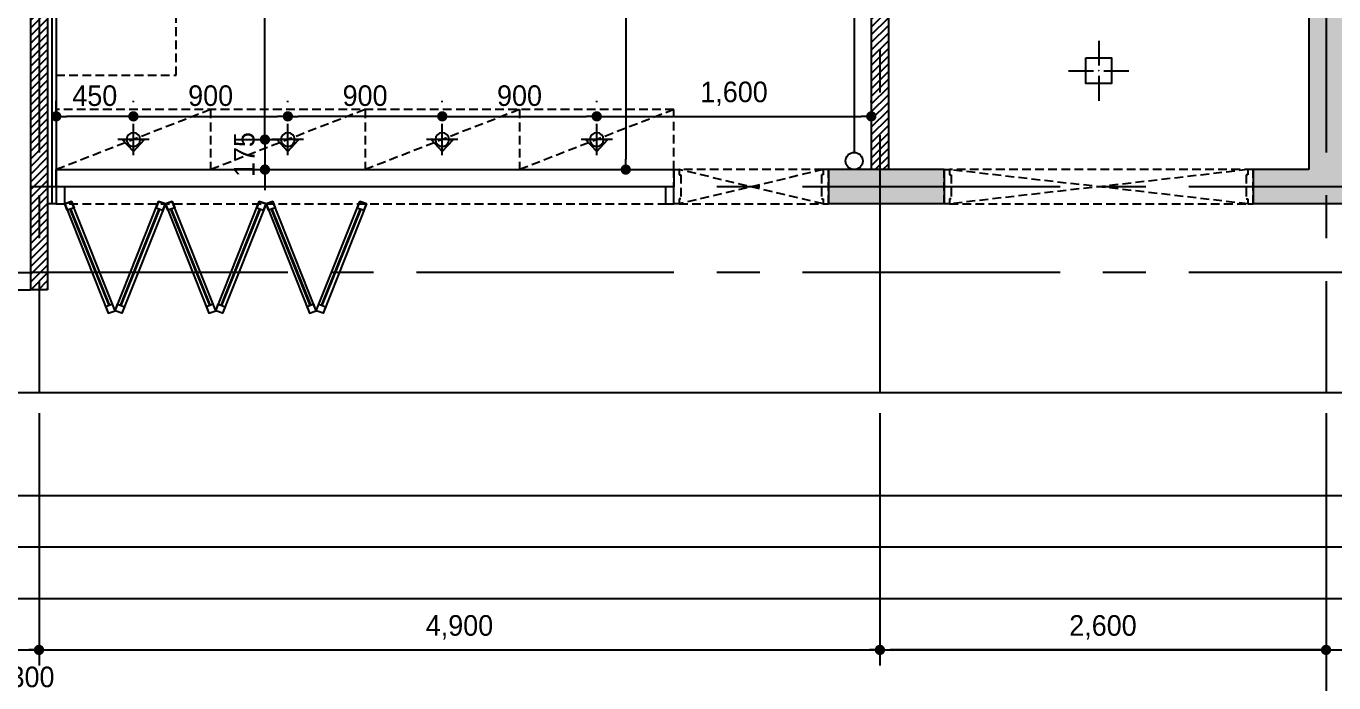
# Model space of a CAD drawing. Header units: millimetres. Extents: x -224448 to 1592092, y -164641 to 319001.
# Drawn here: x 28850 to 36471, y 150808 to 154637 of the extents above; entities that cross this region are included whole.
import ezdxf

# ---------------------------------------------------------------- set-up
doc = ezdxf.new("R2010")
doc.units = ezdxf.units.MM
doc.linetypes.add('CENTER2', pattern=[1.125, 0.75, -0.125, 0.125, -0.125])
doc.linetypes.add('HIDDEN', pattern=[9.525, 6.35, -3.175])
doc.layers.get('Defpoints').update_dxf_attribs({"color": 35})
for name, color, linetype in [('ARREA', 1, 'Continuous'), ('DIM', 3, 'Continuous'), ('I-LIGHT', 1, 'Continuous'), ('I_CON', 2, 'Continuous'), ('I_DOOR', 4, 'Continuous'), ('I_FUR', 6, 'Continuous'), ('I_HAT', 8, 'Continuous'), ('I_WALL', 3, 'Continuous'), ('I_WIN', 5, 'Continuous')]:
    doc.layers.add(name, color=color, linetype=linetype)
doc.styles.add('IABU-글꼴스타일', font='')
doc.styles.get('IABU-글꼴스타일').set_extended_font_data('HY울릉도L')
doc.linetypes.add('BATTING', pattern='A,0.00254,-2.54,[134,ltypeshp.shx,S=2.54,R=0,X=-2.54,Y=0],-5.08,[134,ltypeshp.shx,S=2.54,R=180,X=2.54,Y=0],-2.54', length=10.16254)
doc.dimstyles.new('IABC-100 (SUB)', dxfattribs={"dimscale": 60, "dimtxt": 2, "dimasz": 1, "dimexe": 1.5, "dimexo": 2, "dimgap": 1, "dimtad": 1, "dimdec": 0, "dimdsep": 46, "dimlunit": 6, "dimtxsty": 'IABU-글꼴스타일', "dimblk": '1234_Dot', "dimcen": 1, "dimclrd": 4, "dimclre": 4, "dimclrt": 7, "dimadec": 0, "dimazin": 0, "dimtfac": 1, "dimtdec": 0, "dimtix": 1, "dimtmove": 2, "dimatfit": 3, "dimldrblk": '1234_Dot', "dimfxl": 2, "dimtolj": 1, "dimtzin": 0, "dimarcsym": 0})
pattern_1 = [(45, (0, 33926.584), (-22.45064, 22.45064), [])]

# ---------------------------------------------------------------- blocks, each defined once
blk = doc.blocks.new('J856')
at = {"layer": 'I_DOOR', "ltscale": 10}
for points in [[(796070.9, -82370.5), (796070.9, -82270.5), (796020.9, -82270.5), (796020.9, -82370.5)], [(799620.9, -82370.5), (799620.9, -82270.5), (799570.9, -82270.5), (799570.9, -82370.5)], [(796364.1, -82993.1), (796110.3, -82356), (796070.9, -82370.5), (796324.7, -83007.6)], [(796110.3, -82356), (796125.1, -82393.2), (796085.7, -82407.7), (796070.9, -82370.5)], [(796364.1, -82993.1), (796617.9, -82356), (796657.3, -82370.5), (796403.5, -83007.6)], [(796617.9, -82356), (796603, -82393.2), (796642.4, -82407.7), (796657.3, -82370.5)], [(796950.5, -82993.1), (796696.7, -82356), (796657.3, -82370.5), (796911.1, -83007.6)], [(796696.7, -82356), (796711.5, -82393.2), (796672.1, -82407.7), (796657.3, -82370.5)], [(796950.5, -82993.1), (797204.2, -82356), (797243.6, -82370.5), (796989.9, -83007.6)], [(797204.2, -82356), (797189.4, -82393.2), (797228.8, -82407.7), (797243.6, -82370.5)], [(797536.8, -82993.1), (797283, -82356), (797243.6, -82370.5), (797497.4, -83007.6)], [(797283, -82356), (797297.9, -82393.2), (797258.5, -82407.7), (797243.6, -82370.5)], [(797536.8, -82993.1), (797790.6, -82356), (797830, -82370.5), (797576.2, -83007.6)], [(797790.6, -82356), (797775.8, -82393.2), (797815.2, -82407.7), (797830, -82370.5)], [(796364.1, -82993.1), (796349.2, -82955.8), (796309.9, -82970.4), (796324.7, -83007.6)], [(796364.1, -82993.1), (796378.9, -82955.8), (796418.3, -82970.4), (796403.5, -83007.6)], [(796950.5, -82993.1), (796935.6, -82955.8), (796896.2, -82970.4), (796911.1, -83007.6)], [(796950.5, -82993.1), (796965.3, -82955.8), (797004.7, -82970.4), (796989.9, -83007.6)], [(797536.8, -82993.1), (797522, -82955.8), (797482.6, -82970.4), (797497.4, -83007.6)], [(797536.8, -82993.1), (797551.7, -82955.8), (797591.1, -82970.4), (797576.2, -83007.6)]]:
    blk.add_lwpolyline(points, close=True, dxfattribs=at)
at = {"layer": 'I_WIN', "color": 152, "ltscale": 50}
for p, q in [((796329.2, -82963.2), (796103.2, -82401.3)), ((796333.1, -82961.8), (796107.1, -82399.9)), ((796395, -82961.8), (796621.1, -82399.9)), ((796399, -82963.2), (796625, -82401.3)), ((796915.6, -82963.2), (796689.5, -82401.3)), ((796919.5, -82961.8), (796693.5, -82399.9)), ((796981.4, -82961.8), (797207.4, -82399.9)), ((796985.3, -82963.2), (797211.4, -82401.3)), ((797501.9, -82963.2), (797275.9, -82401.3)), ((797505.9, -82961.8), (797279.8, -82399.9)), ((797567.8, -82961.8), (797793.8, -82399.9)), ((797571.7, -82963.2), (797797.7, -82401.3))]:
    blk.add_line(p, q, dxfattribs=at)
at = {"layer": 'I_WIN', "linetype": 'HIDDEN', "ltscale": 8}
blk.add_lwpolyline([(799620.9, -82270.5), (796020.9, -82270.5), (796020.9, -82370.5), (799620.9, -82370.5)], dxfattribs=at)
blk = doc.blocks.new('1234_Dot')
at = {"color": 0, "linetype": 'ByBlock', "lineweight": -2}
blk.add_line((-0.5, 0), (-1, 0), dxfattribs=at)
at = {"color": 0, "linetype": 'ByBlock', "const_width": 0.5}
blk.add_lwpolyline([(-0.25, 0, 1), (0.25, 0, 1)], format="xyb", close=True, dxfattribs=at)
blk = doc.blocks.new('*D368')
at = {"layer": 'Defpoints', "color": 0, "ltscale": 50, "transparency": 16777216}
for p in [(28925.5, 152500.5), (33825.5, 152500.5), (33825.5, 151000.5)]:
    blk.add_point(p, dxfattribs=at)
at = {"layer": 'DIM', "color": 4, "lineweight": -2, "ltscale": 50, "transparency": 16777216}
for p, q in [((28925.5, 152380.5), (28925.5, 150910.5)), ((33825.5, 152380.5), (33825.5, 150910.5)), ((28985.5, 151000.5), (33765.5, 151000.5))]:
    blk.add_line(p, q, dxfattribs=at)
at = {"layer": 'DIM', "color": 4, "lineweight": -2, "ltscale": 50, "transparency": 16777216, "xscale": 60, "yscale": 60, "zscale": 60, "rotation": 180}
blk.add_blockref('1234_Dot', (28925.5, 151000.5), dxfattribs=at)
at = {"layer": 'DIM', "color": 4, "lineweight": -2, "ltscale": 50, "transparency": 16777216, "xscale": 60, "yscale": 60, "zscale": 60}
blk.add_blockref('1234_Dot', (33825.5, 151000.5), dxfattribs=at)
at = {"layer": 'DIM', "color": 7, "ltscale": 50, "transparency": 16777216, "insert": (31375.5, 151131.9), "char_height": 120, "attachment_point": 5, "style": 'IABU-글꼴스타일'}
blk.add_mtext('\\A1;4,900', dxfattribs=at)
blk = doc.blocks.new('*D373')
at = {"layer": 'Defpoints', "color": 0, "ltscale": 50, "transparency": 16777216}
for p in [(23925.5, 152500.5), (28925.5, 152500.5), (28925.5, 151000.5)]:
    blk.add_point(p, dxfattribs=at)
at = {"layer": 'DIM', "color": 4, "lineweight": -2, "ltscale": 50, "transparency": 16777216}
for p, q in [((23925.5, 152380.5), (23925.5, 150910.5)), ((28925.5, 152380.5), (28925.5, 150910.5)), ((23985.5, 151000.5), (28865.5, 151000.5))]:
    blk.add_line(p, q, dxfattribs=at)
at = {"layer": 'DIM', "color": 4, "lineweight": -2, "ltscale": 50, "transparency": 16777216, "xscale": 60, "yscale": 60, "zscale": 60, "rotation": 180}
blk.add_blockref('1234_Dot', (23925.5, 151000.5), dxfattribs=at)
at = {"layer": 'DIM', "color": 4, "lineweight": -2, "ltscale": 50, "transparency": 16777216, "xscale": 60, "yscale": 60, "zscale": 60}
blk.add_blockref('1234_Dot', (28925.5, 151000.5), dxfattribs=at)
at = {"layer": 'DIM', "color": 7, "ltscale": 50, "transparency": 16777216, "insert": (26425.5, 151131.9), "char_height": 120, "attachment_point": 5, "style": 'IABU-글꼴스타일'}
blk.add_mtext('\\A1;5,000', dxfattribs=at)
blk = doc.blocks.new('*D374')
at = {"layer": 'Defpoints', "color": 0, "ltscale": 50, "transparency": 16777216}
for p in [(33825.5, 152500.5), (36425.5, 152500.5), (33825.5, 151000.5)]:
    blk.add_point(p, dxfattribs=at)
at = {"layer": 'DIM', "color": 4, "lineweight": -2, "ltscale": 50, "transparency": 16777216}
for p, q in [((33825.5, 152380.5), (33825.5, 150910.5)), ((36425.5, 152380.5), (36425.5, 150910.5)), ((36365.5, 151000.5), (33885.5, 151000.5))]:
    blk.add_line(p, q, dxfattribs=at)
at = {"layer": 'DIM', "color": 4, "lineweight": -2, "ltscale": 50, "transparency": 16777216, "xscale": 60, "yscale": 60, "zscale": 60, "rotation": 180}
blk.add_blockref('1234_Dot', (33825.5, 151000.5), dxfattribs=at)
at = {"layer": 'DIM', "color": 4, "lineweight": -2, "ltscale": 50, "transparency": 16777216, "xscale": 60, "yscale": 60, "zscale": 60}
blk.add_blockref('1234_Dot', (36425.5, 151000.5), dxfattribs=at)
at = {"layer": 'DIM', "color": 7, "ltscale": 50, "transparency": 16777216, "insert": (35125.5, 151131.9), "char_height": 120, "attachment_point": 5, "style": 'IABU-글꼴스타일'}
blk.add_mtext('\\A1;2,600', dxfattribs=at)
blk = doc.blocks.new('*D361')
at = {"layer": 'Defpoints', "color": 0, "ltscale": 50, "transparency": 16777216}
for p in [(21125.5, 152500.5), (36425.5, 152500.5), (21125.5, 150700.5)]:
    blk.add_point(p, dxfattribs=at)
at = {"layer": 'DIM', "color": 4, "lineweight": -2, "ltscale": 50, "transparency": 16777216}
for p, q in [((21125.5, 152380.5), (21125.5, 150610.5)), ((36425.5, 152380.5), (36425.5, 150610.5)), ((36365.5, 150700.5), (21185.5, 150700.5))]:
    blk.add_line(p, q, dxfattribs=at)
at = {"layer": 'DIM', "color": 4, "lineweight": -2, "ltscale": 50, "transparency": 16777216, "xscale": 60, "yscale": 60, "zscale": 60, "rotation": 180}
blk.add_blockref('1234_Dot', (21125.5, 150700.5), dxfattribs=at)
at = {"layer": 'DIM', "color": 4, "lineweight": -2, "ltscale": 50, "transparency": 16777216, "xscale": 60, "yscale": 60, "zscale": 60}
blk.add_blockref('1234_Dot', (36425.5, 150700.5), dxfattribs=at)
at = {"layer": 'DIM', "color": 7, "ltscale": 50, "transparency": 16777216, "insert": (28775.5, 150831.9), "char_height": 120, "attachment_point": 5, "style": 'IABU-글꼴스타일'}
blk.add_mtext('\\A1;15,300', dxfattribs=at)
blk = doc.blocks.new('J53')
at = {"layer": 'I_FUR', "color": 8, "linetype": 'HIDDEN', "ltscale": 8}
for p, q in [((60457.4, 51256.4), (60457.4, 51456.4)), ((60457.4, 51456.4), (60487.4, 51456.4)), ((61327.4, 51456.4), (60487.4, 51456.4)), ((60487.4, 51456.4), (60487.4, 51426.4)), ((61327.4, 51256.4), (60487.4, 51456.4)), ((61327.4, 51456.4), (60487.4, 51256.4)), ((61357.4, 51456.4), (61327.4, 51456.4)), ((61327.4, 51456.4), (61327.4, 51426.4)), ((61357.4, 51256.4), (61357.4, 51456.4)), ((60487.4, 51426.4), (60497.4, 51426.4)), ((60497.4, 51426.4), (60497.4, 51286.4)), ((61327.4, 51426.4), (61317.4, 51426.4)), ((61317.4, 51426.4), (61317.4, 51286.4)), ((60497.4, 51286.4), (60487.4, 51286.4)), ((60487.4, 51286.4), (60487.4, 51256.4)), ((61317.4, 51286.4), (61327.4, 51286.4)), ((61327.4, 51286.4), (61327.4, 51256.4)), ((60487.4, 51256.4), (60457.4, 51256.4)), ((60457.4, 51256.4), (60457.4, 51256.4)), ((60487.4, 51256.4), (61327.4, 51256.4)), ((61327.4, 51256.4), (61357.4, 51256.4)), ((61357.4, 51256.4), (61357.4, 51256.4))]:
    blk.add_line(p, q, dxfattribs=at)
blk = doc.blocks.new('J553')
at = {"layer": 'I_FUR', "color": 8, "linetype": 'HIDDEN', "ltscale": 8}
for p, q in [((63128.1, 43782.2), (63128.1, 43982.2)), ((63128.1, 43982.2), (63158.1, 43982.2)), ((64928.1, 43982.2), (63158.1, 43982.2)), ((63158.1, 43982.2), (63158.1, 43952.2)), ((64898.1, 43782.2), (63158.1, 43982.2)), ((64898.1, 43982.2), (63158.1, 43782.2)), ((64928.1, 43982.2), (64898.1, 43982.2)), ((64898.1, 43982.2), (64898.1, 43952.2)), ((64928.1, 43782.2), (64928.1, 43982.2)), ((63158.1, 43952.2), (63168.1, 43952.2)), ((63168.1, 43952.2), (63168.1, 43812.2)), ((64898.1, 43952.2), (64888.1, 43952.2)), ((64888.1, 43952.2), (64888.1, 43812.2)), ((63158.1, 43782.2), (63128.1, 43782.2)), ((63128.1, 43782.2), (63128.1, 43782.2)), ((63168.1, 43812.2), (63158.1, 43812.2)), ((63158.1, 43812.2), (63158.1, 43782.2)), ((63158.1, 43782.2), (64928.1, 43782.2)), ((64888.1, 43812.2), (64898.1, 43812.2)), ((64898.1, 43812.2), (64898.1, 43782.2)), ((64898.1, 43782.2), (64928.1, 43782.2)), ((64928.1, 43782.2), (64928.1, 43782.2))]:
    blk.add_line(p, q, dxfattribs=at)
blk = doc.blocks.new('j855')
at = {"layer": 'I-LIGHT'}
for p, q in [((96735.3, 140572.4), (96735.3, 140427.4)), ((96560.3, 140397.4), (96705.3, 140397.4)), ((96735.3, 140398.4), (96735.3, 140396.4)), ((96765.3, 140397.4), (96910.3, 140397.4)), ((96735.3, 140367.4), (96735.3, 140222.4))]:
    blk.add_line(p, q, dxfattribs=at)
at = {"layer": 'I-LIGHT', "ltscale": 50}
blk.add_lwpolyline([(96660.3, 140472.4), (96810.3, 140472.4), (96810.3, 140322.4), (96660.3, 140322.4)], close=True, dxfattribs=at)
at = {"layer": 'I-LIGHT'}
blk.add_lwpolyline([(96736.3, 140397.4), (96735.3, 140397.4), (96734.3, 140397.4)], dxfattribs=at)
blk = doc.blocks.new('*D563')
at = {"layer": 'Defpoints', "color": 0, "ltscale": 50, "transparency": 16777216}
for p in [(29025.5, 154110.8), (29475.5, 154074), (29025.5, 153975.5)]:
    blk.add_point(p, dxfattribs=at)
at = {"layer": 'DIM', "color": 4, "lineweight": -2, "ltscale": 50, "transparency": 16777216}
for p, q in [((29025.5, 154095.5), (29025.5, 154200.8)), ((29475.5, 154194), (29475.5, 154200.8)), ((29415.5, 154110.8), (29085.5, 154110.8))]:
    blk.add_line(p, q, dxfattribs=at)
at = {"layer": 'DIM', "color": 4, "lineweight": -2, "ltscale": 50, "transparency": 16777216, "xscale": 60, "yscale": 60, "zscale": 60, "rotation": 180}
blk.add_blockref('1234_Dot', (29025.5, 154110.8), dxfattribs=at)
at = {"layer": 'DIM', "color": 4, "lineweight": -2, "ltscale": 50, "transparency": 16777216, "xscale": 60, "yscale": 60, "zscale": 60}
blk.add_blockref('1234_Dot', (29475.5, 154110.8), dxfattribs=at)
at = {"layer": 'DIM', "color": 7, "ltscale": 50, "transparency": 16777216, "insert": (29250.5, 154230.8), "char_height": 120, "attachment_point": 5, "style": 'IABU-글꼴스타일'}
blk.add_mtext('\\A1;450', dxfattribs=at)
blk = doc.blocks.new('*D564')
at = {"layer": 'Defpoints', "color": 0, "ltscale": 50, "transparency": 16777216}
for p in [(30375.5, 154110.8), (29475.5, 154074), (30375.5, 154074)]:
    blk.add_point(p, dxfattribs=at)
at = {"layer": 'DIM', "color": 4, "lineweight": -2, "ltscale": 50, "transparency": 16777216}
for p, q in [((29475.5, 154194), (29475.5, 154200.8)), ((30375.5, 154194), (30375.5, 154200.8)), ((29535.5, 154110.8), (30315.5, 154110.8))]:
    blk.add_line(p, q, dxfattribs=at)
at = {"layer": 'DIM', "color": 4, "lineweight": -2, "ltscale": 50, "transparency": 16777216, "xscale": 60, "yscale": 60, "zscale": 60, "rotation": 180}
blk.add_blockref('1234_Dot', (29475.5, 154110.8), dxfattribs=at)
at = {"layer": 'DIM', "color": 4, "lineweight": -2, "ltscale": 50, "transparency": 16777216, "xscale": 60, "yscale": 60, "zscale": 60}
blk.add_blockref('1234_Dot', (30375.5, 154110.8), dxfattribs=at)
at = {"layer": 'DIM', "color": 7, "ltscale": 50, "transparency": 16777216, "insert": (29925.5, 154230.8), "char_height": 120, "attachment_point": 5, "style": 'IABU-글꼴스타일'}
blk.add_mtext('\\A1;900', dxfattribs=at)
blk = doc.blocks.new('*D565')
at = {"layer": 'Defpoints', "color": 0, "ltscale": 50, "transparency": 16777216}
for p in [(30375.5, 154110.9), (30375.5, 154074), (31275.5, 154074)]:
    blk.add_point(p, dxfattribs=at)
at = {"layer": 'DIM', "color": 4, "lineweight": -2, "ltscale": 50, "transparency": 16777216}
for p, q in [((30375.5, 154194), (30375.5, 154200.9)), ((31275.5, 154194), (31275.5, 154200.9)), ((31215.5, 154110.9), (30435.5, 154110.9))]:
    blk.add_line(p, q, dxfattribs=at)
at = {"layer": 'DIM', "color": 4, "lineweight": -2, "ltscale": 50, "transparency": 16777216, "xscale": 60, "yscale": 60, "zscale": 60, "rotation": 180}
blk.add_blockref('1234_Dot', (30375.5, 154110.9), dxfattribs=at)
at = {"layer": 'DIM', "color": 4, "lineweight": -2, "ltscale": 50, "transparency": 16777216, "xscale": 60, "yscale": 60, "zscale": 60}
blk.add_blockref('1234_Dot', (31275.5, 154110.9), dxfattribs=at)
at = {"layer": 'DIM', "color": 7, "ltscale": 50, "transparency": 16777216, "insert": (30825.5, 154230.9), "char_height": 120, "attachment_point": 5, "style": 'IABU-글꼴스타일'}
blk.add_mtext('\\A1;900', dxfattribs=at)
blk = doc.blocks.new('*D566')
at = {"layer": 'Defpoints', "color": 0, "ltscale": 50, "transparency": 16777216}
for p in [(32175.5, 154110.9), (31275.5, 154074), (32175.5, 154074)]:
    blk.add_point(p, dxfattribs=at)
at = {"layer": 'DIM', "color": 4, "lineweight": -2, "ltscale": 50, "transparency": 16777216}
for p, q in [((31275.5, 154194), (31275.5, 154200.9)), ((32175.5, 154194), (32175.5, 154200.9)), ((31335.5, 154110.9), (32115.5, 154110.9))]:
    blk.add_line(p, q, dxfattribs=at)
at = {"layer": 'DIM', "color": 4, "lineweight": -2, "ltscale": 50, "transparency": 16777216, "xscale": 60, "yscale": 60, "zscale": 60, "rotation": 180}
blk.add_blockref('1234_Dot', (31275.5, 154110.9), dxfattribs=at)
at = {"layer": 'DIM', "color": 4, "lineweight": -2, "ltscale": 50, "transparency": 16777216, "xscale": 60, "yscale": 60, "zscale": 60}
blk.add_blockref('1234_Dot', (32175.5, 154110.9), dxfattribs=at)
at = {"layer": 'DIM', "color": 7, "ltscale": 50, "transparency": 16777216, "insert": (31725.5, 154230.9), "char_height": 120, "attachment_point": 5, "style": 'IABU-글꼴스타일'}
blk.add_mtext('\\A1;900', dxfattribs=at)
blk = doc.blocks.new('*D567')
at = {"layer": 'Defpoints', "color": 0, "ltscale": 50, "transparency": 16777216}
for p in [(33775.5, 154110.9), (32175.5, 154074), (33775.5, 154074)]:
    blk.add_point(p, dxfattribs=at)
at = {"layer": 'DIM', "color": 4, "lineweight": -2, "ltscale": 50, "transparency": 16777216}
for p, q in [((32175.5, 154194), (32175.5, 154200.9)), ((33775.5, 154194), (33775.5, 154200.9)), ((32235.5, 154110.9), (33715.5, 154110.9))]:
    blk.add_line(p, q, dxfattribs=at)
at = {"layer": 'DIM', "color": 4, "lineweight": -2, "ltscale": 50, "transparency": 16777216, "xscale": 60, "yscale": 60, "zscale": 60, "rotation": 180}
blk.add_blockref('1234_Dot', (32175.5, 154110.9), dxfattribs=at)
at = {"layer": 'DIM', "color": 4, "lineweight": -2, "ltscale": 50, "transparency": 16777216, "xscale": 60, "yscale": 60, "zscale": 60}
blk.add_blockref('1234_Dot', (33775.5, 154110.9), dxfattribs=at)
at = {"layer": 'DIM', "color": 7, "ltscale": 50, "transparency": 16777216, "insert": (32975.5, 154242.3), "char_height": 120, "attachment_point": 5, "style": 'IABU-글꼴스타일'}
blk.add_mtext('\\A1;1,600', dxfattribs=at)
blk = doc.blocks.new('*D570')
at = {"layer": 'Defpoints', "color": 0, "ltscale": 50, "transparency": 16777216}
for p in [(32140.5, 156050.5), (32140.5, 153800.5), (32344.7, 153800.5)]:
    blk.add_point(p, dxfattribs=at)
at = {"layer": 'DIM', "color": 4, "lineweight": -2, "ltscale": 50, "transparency": 16777216}
for p, q in [((32260.5, 156050.5), (32434.7, 156050.5)), ((32344.7, 155990.5), (32344.7, 153860.5)), ((32260.5, 153800.5), (32434.7, 153800.5))]:
    blk.add_line(p, q, dxfattribs=at)
at = {"layer": 'DIM', "color": 4, "lineweight": -2, "ltscale": 50, "transparency": 16777216, "xscale": 60, "yscale": 60, "zscale": 60}
for p, rotation in [((32344.7, 156050.5), 90), ((32344.7, 153800.5), 270)]:
    blk.add_blockref('1234_Dot', p, dxfattribs=dict(at, rotation=rotation))
at = {"layer": 'DIM', "color": 7, "ltscale": 50, "transparency": 16777216, "insert": (32213.2, 154925.5), "char_height": 120, "attachment_point": 5, "rotation": 90, "style": 'IABU-글꼴스타일'}
blk.add_mtext('\\A1;2,250', dxfattribs=at)
blk = doc.blocks.new('*D573')
at = {"layer": 'Defpoints', "color": 0, "ltscale": 50, "transparency": 16777216}
for p in [(29952.4, 153975.5), (29952.4, 153800.5), (30242, 153800.5)]:
    blk.add_point(p, dxfattribs=at)
at = {"layer": 'DIM', "color": 4, "lineweight": -2, "ltscale": 50, "transparency": 16777216}
for p, q in [((30242, 154035.5), (30242, 154095.5)), ((30072.4, 153975.5), (30332, 153975.5)), ((30242, 153975.5), (30242, 153800.5)), ((30072.4, 153800.5), (30332, 153800.5)), ((30242, 153740.5), (30242, 153680.5))]:
    blk.add_line(p, q, dxfattribs=at)
at = {"layer": 'DIM', "color": 4, "lineweight": -2, "ltscale": 50, "transparency": 16777216, "xscale": 60, "yscale": 60, "zscale": 60}
for p, rotation in [((30242, 153975.5), 270), ((30242, 153800.5), 90)]:
    blk.add_blockref('1234_Dot', p, dxfattribs=dict(at, rotation=rotation))
at = {"layer": 'DIM', "color": 7, "ltscale": 50, "transparency": 16777216, "insert": (30122, 153888), "char_height": 120, "attachment_point": 5, "rotation": 90, "style": 'IABU-글꼴스타일'}
blk.add_mtext('\\A1;175', dxfattribs=at)
blk = doc.blocks.new('*D574')
at = {"layer": 'Defpoints', "color": 0, "ltscale": 50, "transparency": 16777216}
for p in [(29959.2, 160100.5), (30242, 160100.5), (30242, 153975.5)]:
    blk.add_point(p, dxfattribs=at)
at = {"layer": 'DIM', "color": 4, "lineweight": -2, "ltscale": 50, "transparency": 16777216}
for p, q in [((30079.2, 160100.5), (30332, 160100.5)), ((30242, 154035.5), (30242, 160040.5)), ((30362, 153975.5), (30332, 153975.5))]:
    blk.add_line(p, q, dxfattribs=at)
at = {"layer": 'DIM', "color": 4, "lineweight": -2, "ltscale": 50, "transparency": 16777216, "xscale": 60, "yscale": 60, "zscale": 60}
for p, rotation in [((30242, 160100.5), 90), ((30242, 153975.5), 270)]:
    blk.add_blockref('1234_Dot', p, dxfattribs=dict(at, rotation=rotation))
at = {"layer": 'DIM', "color": 7, "ltscale": 50, "transparency": 16777216, "insert": (30110.6, 157038), "char_height": 120, "attachment_point": 5, "rotation": 90, "style": 'IABU-글꼴스타일'}
blk.add_mtext('\\A1;6,125', dxfattribs=at)
blk = doc.blocks.new('SP01')
at = {"layer": 'I-LIGHT'}
blk.add_hatch(color=1, dxfattribs=at).paths.add_polyline_path([(2182615.6, -1632809.5), (2182550.9, -1632878.3), (2182575.6, -1632878.3, -1), (2182655.6, -1632878.3), (2182680.2, -1632878.3)])
at = {"layer": 'I-LIGHT', "color": 1}
for p, q in [((2182615.6, -1632809.5), (2182550.9, -1632878.3)), ((2182615.6, -1632786.8), (2182615.6, -1632969.8)), ((2182615.6, -1632809.5), (2182680.2, -1632878.3)), ((2182707.1, -1632878.3), (2182524.1, -1632878.3)), ((2182550.9, -1632878.3), (2182575.6, -1632878.3)), ((2182655.6, -1632878.3), (2182680.2, -1632878.3))]:
    blk.add_line(p, q, dxfattribs=at)
at = {"layer": 'I-LIGHT', "color": 4}
blk.add_circle((2182615.6, -1632878.3), 40, dxfattribs=at)

msp = doc.modelspace()

# ---------------------------------------------------------------- hatches: boundary and pattern name
at = {"layer": 'I_HAT', "true_color": 0x000000}
h = msp.add_hatch(color=18, dxfattribs=at)
h.dxf.hatch_style = 1
h.paths.add_polyline_path([(22411.299, 163800.492), (21731.18, 163800.492), (21725.465, 163700.492), (22411.299, 163700.492), (22411.299, 163709.492)])
h.paths.add_polyline_path([(21731.18, 163800.492), (21631.016, 163800.492), (21625.302, 163700.492), (21725.465, 163700.492)])
h.paths.add_polyline_path([(21225.628, 153200.492), (21219.914, 153200.492), (21125.465, 153200.492), (21119.751, 153100.492), (21219.914, 153100.492)])
h.paths.add_polyline_path([(21125.465, 153200.492), (21025.302, 153200.492), (21019.588, 153100.492), (21119.751, 153100.492)])
h.paths.add_polyline_path([(21619.914, 160100.492), (21519.751, 160100.492), (21125.465, 153200.492), (21225.628, 153200.492)])
h.paths.add_polyline_path([(21519.751, 160100.492), (21419.588, 160100.492), (21025.302, 153200.492), (21125.465, 153200.492)])
h.paths.add_polyline_path([(21819.914, 163600.492), (22411.299, 163600.492), (22411.299, 163700.492), (21725.465, 163700.492), (21519.751, 160100.492), (21619.914, 160100.492)])
h.paths.add_polyline_path([(21725.465, 163700.492), (21625.302, 163700.492), (21419.588, 160100.492), (21519.751, 160100.492)])
h.paths.add_polyline_path([(25245.465, 163700.492), (23925.465, 163700.492), (23925.465, 163600.492), (25245.465, 163600.492)])
h.paths.add_polyline_path([(25245.465, 163800.492), (23925.465, 163800.492), (23925.465, 163700.492), (25245.465, 163700.492), (25245.465, 163702.823), (25245.465, 163711.823)])
h.paths.add_polyline_path([(23925.465, 163800.492), (23169.632, 163800.492), (23169.632, 163700.492), (23925.465, 163700.492)])
h.paths.add_polyline_path([(23925.465, 163700.492), (23169.632, 163700.492), (23169.632, 163600.492), (23925.465, 163600.492)])
h.paths.add_polyline_path([(28925.465, 163800.492), (27605.465, 163800.492), (27605.465, 163700.492), (28925.465, 163700.492)])
h.paths.add_polyline_path([(28925.465, 163700.492), (27605.465, 163700.492), (27605.465, 163600.492), (28925.465, 163600.492)])
h.paths.add_polyline_path([(30125.193, 163700.492), (28925.465, 163700.492), (28925.465, 163600.492), (30125.193, 163600.492)])
h.paths.add_polyline_path([(30125.193, 163800.492), (28925.465, 163800.492), (28925.465, 163700.492), (30125.193, 163700.492), (30125.193, 163709.492)])
h.paths.add_polyline_path([(33999.096, 163800.492), (33400.465, 163800.492), (31565.193, 163800.492), (31565.193, 163700.492), (33999.096, 163700.492), (33999.096, 163709.492)])
h.paths.add_polyline_path([(33999.096, 163700.492), (31565.193, 163700.492), (31565.193, 163600.492), (33400.465, 163600.492), (33999.096, 163600.492)])
h.paths.add_polyline_path([(36425.465, 163800.492), (35501.58, 163800.492), (35501.58, 163700.492), (36425.465, 163700.492)])
h.paths.add_polyline_path([(36525.465, 163800.492), (36425.465, 163800.492), (36425.465, 163700.492), (36525.465, 163700.492)])
h.paths.add_polyline_path([(36425.465, 153700.492), (36000.465, 153700.492), (36000.465, 153600.492), (36425.465, 153600.492)])
h.paths.add_polyline_path([(33825.465, 153700.492), (33525.465, 153700.492), (33525.465, 153600.492), (33825.465, 153600.492)])
h.paths.add_polyline_path([(33825.465, 153800.492), (33525.465, 153800.492), (33525.465, 153700.492), (33825.465, 153700.492)])
h.paths.add_polyline_path([(34200.465, 153800.492), (33825.465, 153800.492), (33825.465, 153700.492), (34200.465, 153700.492)])
h.paths.add_polyline_path([(34200.465, 153700.492), (33825.465, 153700.492), (33825.465, 153600.492), (34200.465, 153600.492)])
h.paths.add_polyline_path([(36525.465, 153700.492), (36425.465, 153700.492), (36425.465, 153600.492), (36525.465, 153600.492)])
h.paths.add_polyline_path([(36525.465, 163700.492), (36425.465, 163700.492), (36425.465, 160100.492), (36525.465, 160100.492)])
h.paths.add_polyline_path([(36425.465, 163700.492), (35501.58, 163700.492), (35501.58, 163600.492), (36325.465, 163600.492), (36325.465, 160100.492), (36425.465, 160100.492)])
h.paths.add_polyline_path([(36525.465, 160100.492), (36425.465, 160100.492), (36425.465, 158500.492), (36525.465, 158500.492)])
h.paths.add_polyline_path([(36425.465, 160100.492), (36325.465, 160100.492), (36325.465, 158500.492), (36425.465, 158500.492)])
h.paths.add_polyline_path([(36425.465, 158500.492), (36325.465, 158500.492), (36325.465, 153800.492), (36000.465, 153800.492), (36000.465, 153700.492), (36425.465, 153700.492)])
h.paths.add_polyline_path([(36525.465, 158500.492), (36425.465, 158500.492), (36425.465, 153700.492), (36525.465, 153700.492)])
h.paths.add_polyline_path([(30536.739, 161445.748), (30536.739, 162280.235), (30073.429, 162280.235), (30073.429, 161445.748)], flags=9)
h.paths.add_polyline_path([(30983.222, 159330.347), (31817.709, 159330.347), (31817.709, 159793.657), (30983.222, 159793.657)], flags=9)
h.paths.add_polyline_path([(35724.836, 160982.787), (35724.836, 160925.287), (35747.336, 160925.287), (35747.336, 160982.787)], flags=25)
at = {"layer": 'I_HAT', "transparency": 33554687}
h = msp.add_hatch(dxfattribs=at)
h.set_pattern_fill('ANSI31', color=256, scale=10)
h.set_pattern_definition(pattern_1)
h.paths.add_polyline_path([(33775.465, 160050.492), (33775.465, 159750.492), (33875.465, 159750.492), (33875.465, 160050.492), (36325.465, 160050.492), (36325.465, 160150.492), (33725.465, 160150.492), (33725.465, 160050.492)])
h.paths.add_polyline_path([(28975.465, 158950.492), (28875.465, 158950.492), (28875.465, 153100.492), (28975.465, 153100.492)])
h.paths.add_polyline_path([(30532.06, 161449.27), (30532.06, 162279.448), (30085.235, 162279.448), (30085.235, 161449.27)], flags=9)
h.paths.add_polyline_path([(30986.744, 159335.026), (31816.922, 159335.026), (31816.922, 159781.85), (30986.744, 159781.85)], flags=9)
h.paths.add_polyline_path([(34218.736, 154763.718), (34511.236, 154763.718), (34511.236, 154966.218), (34218.736, 154966.218)], flags=9)
h.paths.add_polyline_path([(35679.651, 154791.993), (35978.58, 154791.993), (35978.58, 154994.493), (35679.651, 154994.493)], flags=9)
h.paths.add_polyline_path([(35724.836, 160982.787), (35724.836, 160925.287), (35747.336, 160925.287), (35747.336, 160982.787)], flags=9)
at = {"layer": 'I_HAT'}
h = msp.add_hatch(dxfattribs=at)
h.set_pattern_fill('ANSI31', color=256, scale=10)
h.set_pattern_definition(pattern_1)
h.paths.add_polyline_path([(33875.465, 158550.492), (33875.465, 158850.492), (33775.465, 158850.492), (33775.465, 155799.272, -0.09892013), (33775.465, 155742.846), (33775.465, 153800.492), (33875.465, 153800.492), (33875.465, 158450.492), (35375.465, 158450.492), (35375.465, 158550.492)])
h.paths.add_polyline_path([(36275.465, 158450.492), (36325.465, 158450.492), (36325.465, 158550.492), (36275.465, 158550.492)])

# ---------------------------------------------------------------- linework, layer by layer
at = {"layer": 'ARREA', "color": 1, "linetype": 'CENTER2', "ltscale": 2000}
for p, q in [((28925.465, 164400.492), (28925.465, 152500.492)), ((36425.465, 164400.492), (36425.465, 152500.492)), ((33825.465, 160750.492), (33825.465, 152500.492)), ((37125.465, 153700.492), (28275.465, 153700.492)), ((37125.465, 153200.492), (20424.323, 153200.492))]:
    msp.add_line(p, q, dxfattribs=at)
at = {"layer": 'Defpoints'}
for points in [[(38625.465, 165900.492), (18924.323, 165900.492), (18924.323, 151000.492), (38625.465, 151000.492)], [(38325.465, 165600.492), (19224.323, 165600.492), (19224.323, 151300.492), (38325.465, 151300.492)], [(38025.465, 165300.492), (19524.323, 165300.492), (19524.323, 151600.492), (38025.465, 151600.492)], [(37725.465, 165000.492), (19824.323, 165000.492), (19824.323, 151900.492), (37725.465, 151900.492)], [(37125.465, 164400.492), (20424.323, 164400.492), (20424.323, 152500.492), (37125.465, 152500.492)]]:
    msp.add_lwpolyline(points, close=True, dxfattribs=at)
at = {"layer": 'I_CON'}
for p, q in [((36325.465, 163600.492), (36325.465, 153800.492)), ((34200.465, 153800.492), (33525.465, 153800.492)), ((33525.465, 153800.492), (33525.465, 153600.492)), ((34200.465, 153800.492), (34200.465, 153600.492)), ((36325.465, 153800.492), (36000.465, 153800.492)), ((36000.465, 153800.492), (36000.465, 153600.492)), ((34200.465, 153600.492), (33525.465, 153600.492)), ((36525.465, 153600.492), (36000.465, 153600.492))]:
    msp.add_line(p, q, dxfattribs=at)
at = {"layer": 'I_FUR', "color": 8, "linetype": 'BATTING', "ltscale": 2.4}
msp.add_line((29000.465, 158950.492), (29000.465, 153600.492), dxfattribs=at)
at = {"layer": 'I_FUR', "color": 9, "linetype": 'HIDDEN', "ltscale": 8}
for p, q in [((29925.465, 154150.492), (29025.465, 153800.492)), ((29925.465, 154150.492), (29925.465, 153800.492)), ((30825.465, 154150.492), (29925.465, 153800.492)), ((30825.465, 154150.492), (30825.465, 153800.492)), ((31725.465, 154150.492), (30825.465, 153800.492)), ((31725.465, 154150.492), (31725.465, 153800.492)), ((32625.465, 154150.492), (31725.465, 153800.492))]:
    msp.add_line(p, q, dxfattribs=at)
for points in [[(29725.465, 156150.492), (29025.465, 156150.492), (29025.465, 154350.492), (29725.465, 154350.492)], [(32625.465, 154150.492), (29025.465, 154150.492), (29025.465, 153800.492), (32625.465, 153800.492)]]:
    msp.add_lwpolyline(points, close=True, dxfattribs=at)
at = {"layer": 'I_HAT'}
for p, q in [((23975.465, 153200.492), (28875.465, 153200.492)), ((23975.465, 153100.492), (28875.465, 153100.492))]:
    msp.add_line(p, q, dxfattribs=at)
at = {"layer": 'I_WALL'}
for p, q in [((28875.465, 158950.492), (28875.465, 153100.492)), ((28975.465, 158950.492), (28975.465, 153100.492)), ((29025.465, 158950.492), (29025.465, 153600.492)), ((33775.465, 158850.492), (33775.465, 153800.492)), ((33675.465, 158750.492), (33675.465, 153900.492)), ((33875.465, 158450.492), (33875.465, 153800.492)), ((29025.465, 153600.492), (28975.465, 153600.492)), ((28975.465, 153100.492), (28875.465, 153100.492))]:
    msp.add_line(p, q, dxfattribs=at)
msp.add_circle((33675.465, 153850.492), 50, dxfattribs=at)
at = {"layer": 'I_WIN'}
msp.add_lwpolyline([(29025.465, 153800.492), (32625.465, 153800.492), (32625.465, 153700.492), (29025.465, 153700.492)], close=True, dxfattribs=at)

# ---------------------------------------------------------------- block references
msp.add_blockref('j855', (-61634.873, 13979.171))
at = {"layer": 'I-LIGHT', "color": 1, "xscale": -1, "rotation": 180}
for p in [(-2153140.095, -1478902.846), (-2152240.095, -1478902.846), (-2151340.095, -1478902.846), (-2150440.095, -1478902.846)]:
    msp.add_blockref('SP01', p, dxfattribs=at)
at = {"layer": 'I_HAT'}
for name, p in [('J53', (-27831.93, 102344.059)), ('J553', (-28927.59, 109818.314)), ('J856', (-766995.446, 235970.984))]:
    msp.add_blockref(name, p, dxfattribs=at)

# ---------------------------------------------------------------- dimensions: what is measured, and where the dimension line sits
at = {"layer": 'DIM', "ltscale": 50}
for base, p1, p2, picture, middle in [((30242.04, 160100.492), (30242.04, 153975.492), (29959.242, 160100.492), '*D574', (30110.611, 157037.992)), ((32344.65, 153800.492), (32140.465, 156050.492), (32140.465, 153800.492), '*D570', (32213.222, 154925.492)), ((30242.04, 153800.492), (29952.375, 153975.492), (29952.375, 153800.492), '*D573', (30122.04, 153887.992))]:
    dim = msp.add_linear_dim(base=base, p1=p1, p2=p2, angle=90, dimstyle='IABC-100 (SUB)', dxfattribs=at)
    dim.commit()
    dim.dimension.update_dxf_attribs({"geometry": picture, "text_midpoint": middle})
for base, p1, p2, picture, middle in [((33775.465, 154110.855), (32175.465, 154073.988), (33775.465, 154073.988), '*D567', (32975.465, 154242.283)), ((29025.465, 154110.769), (29475.465, 154073.988), (29025.465, 153975.492), '*D563', (29250.465, 154230.769)), ((30375.465, 154110.769), (29475.465, 154073.988), (30375.465, 154073.988), '*D564', (29925.465, 154230.769)), ((30375.465, 154110.855), (31275.465, 154073.988), (30375.465, 154073.988), '*D565', (30825.465, 154230.855)), ((32175.465, 154110.855), (31275.465, 154073.988), (32175.465, 154073.988), '*D566', (31725.465, 154230.855)), ((21125.465, 150700.492), (36425.465, 152500.492), (21125.465, 152500.492), '*D361', (28775.465, 150831.92)), ((28925.465, 151000.492), (23925.465, 152500.492), (28925.465, 152500.492), '*D373', (26425.465, 151131.92)), ((33825.465, 151000.492), (28925.465, 152500.492), (33825.465, 152500.492), '*D368', (31375.465, 151131.92)), ((33825.465, 151000.492), (36425.465, 152500.492), (33825.465, 152500.492), '*D374', (35125.465, 151131.92))]:
    dim = msp.add_linear_dim(base=base, p1=p1, p2=p2, dimstyle='IABC-100 (SUB)', dxfattribs=at)
    dim.commit()
    dim.dimension.update_dxf_attribs({"geometry": picture, "text_midpoint": middle})

doc.saveas('drawing.dxf')
